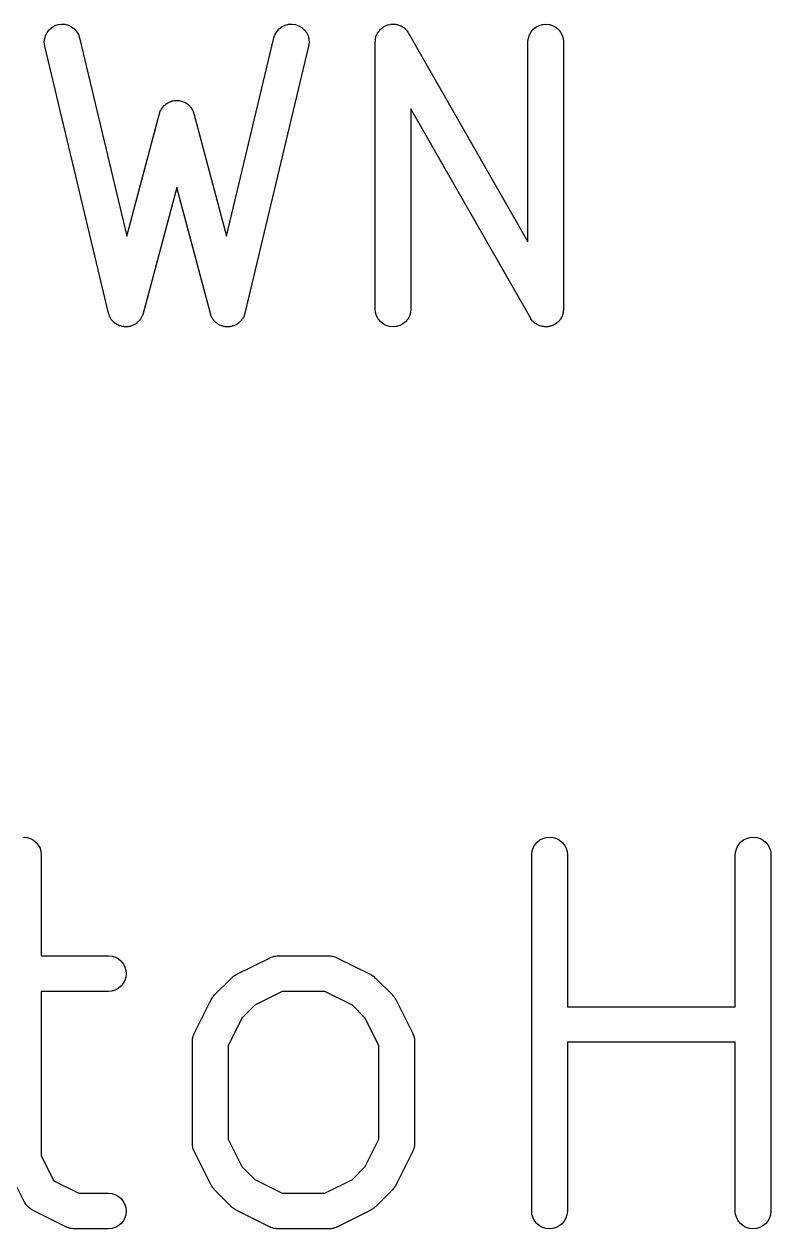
# Model space of a CAD drawing. Extents: x 78.1 to 166.4, y -98.1 to -63.5.
# Drawn here: x 111.37 to 115.56, y -98.08 to -91.32 of the extents above; entities that cross this region are included whole.
import ezdxf

# ---------------------------------------------------------------- set-up
doc = ezdxf.new("R2010")
doc.units = 0
doc.layers.add('BLACK', color=7, linetype='CONTINUOUS')

msp = doc.modelspace()

# ---------------------------------------------------------------- linework, layer by layer
at = {"layer": 'BLACK', "linetype": 'CONTINUOUS'}
for p, q in [((111.54, -91.3275), (111.559, -91.3212)), ((111.559, -91.3212), (111.578, -91.3187)), ((111.578, -91.3187), (111.597, -91.32)), ((111.597, -91.32), (111.616, -91.3251)), ((111.616, -91.3251), (111.634, -91.3337)), ((112.815, -91.333), (112.833, -91.3246)), ((112.833, -91.3246), (112.852, -91.3198)), ((112.852, -91.3198), (112.871, -91.3188)), ((112.871, -91.3188), (112.891, -91.3216)), ((112.891, -91.3216), (112.909, -91.328)), ((113.395, -91.3289), (113.401, -91.326)), ((113.401, -91.326), (113.404, -91.325)), ((113.404, -91.325), (113.407, -91.3236)), ((113.407, -91.3236), (113.413, -91.3222)), ((113.413, -91.3222), (113.42, -91.3204)), ((113.42, -91.3204), (113.423, -91.3201)), ((113.423, -91.3201), (113.426, -91.3194)), ((113.426, -91.3194), (113.433, -91.3193)), ((113.433, -91.3193), (113.439, -91.3187)), ((113.439, -91.3187), (113.442, -91.319)), ((113.442, -91.319), (113.446, -91.3189)), ((113.446, -91.3189), (113.452, -91.32)), ((113.452, -91.32), (113.458, -91.3207)), ((113.458, -91.3207), (113.462, -91.3217)), ((113.462, -91.3217), (113.465, -91.3223)), ((113.465, -91.3223), (113.471, -91.3246)), ((113.471, -91.3246), (113.477, -91.3265)), ((114.241, -91.335), (114.258, -91.326)), ((114.258, -91.326), (114.277, -91.3204)), ((114.277, -91.3204), (114.296, -91.3187)), ((114.296, -91.3187), (114.316, -91.3207)), ((114.316, -91.3207), (114.334, -91.3265)), ((111.483, -91.4016), (111.488, -91.3828)), ((111.488, -91.3828), (111.497, -91.3654)), ((111.497, -91.3654), (111.508, -91.35)), ((111.508, -91.35), (111.523, -91.3372)), ((111.523, -91.3372), (111.54, -91.3275)), ((111.634, -91.3337), (111.649, -91.3455)), ((111.649, -91.3455), (111.662, -91.3602)), ((111.662, -91.3602), (111.672, -91.3771)), ((111.672, -91.3771), (111.678, -91.3955)), ((112.77, -91.3942), (112.777, -91.3758)), ((112.777, -91.3758), (112.787, -91.3591)), ((112.787, -91.3591), (112.8, -91.3446)), ((112.8, -91.3446), (112.815, -91.333)), ((112.909, -91.328), (112.926, -91.338)), ((112.926, -91.338), (112.94, -91.351)), ((112.94, -91.351), (112.952, -91.3666)), ((112.952, -91.3666), (112.961, -91.3841)), ((112.961, -91.3841), (112.966, -91.403)), ((113.341, -91.3947), (113.342, -91.3914)), ((113.342, -91.3914), (113.344, -91.3854)), ((113.344, -91.3854), (113.346, -91.3793)), ((113.346, -91.3793), (113.348, -91.3763)), ((113.348, -91.3763), (113.349, -91.3732)), ((113.349, -91.3732), (113.353, -91.3678)), ((113.353, -91.3678), (113.356, -91.3622)), ((113.356, -91.3622), (113.358, -91.3596)), ((113.358, -91.3596), (113.36, -91.3568)), ((113.36, -91.3568), (113.364, -91.3521)), ((113.364, -91.3521), (113.368, -91.3472)), ((113.368, -91.3472), (113.371, -91.3451)), ((113.371, -91.3451), (113.373, -91.3427)), ((113.373, -91.3427), (113.379, -91.339)), ((113.379, -91.339), (113.384, -91.335)), ((113.384, -91.335), (113.387, -91.3334)), ((113.387, -91.3334), (113.389, -91.3315)), ((113.389, -91.3315), (113.395, -91.3289)), ((113.477, -91.3265), (113.48, -91.3281)), ((113.48, -91.3281), (113.483, -91.3293)), ((113.483, -91.3293), (113.489, -91.3327)), ((113.489, -91.3327), (113.494, -91.3358)), ((113.494, -91.3358), (113.497, -91.3379)), ((113.497, -91.3379), (113.5, -91.3397)), ((113.5, -91.3397), (113.504, -91.3441)), ((113.504, -91.3441), (113.509, -91.3482)), ((113.509, -91.3482), (113.511, -91.3508)), ((113.511, -91.3508), (113.514, -91.3531)), ((113.514, -91.3531), (113.518, -91.3584)), ((113.518, -91.3584), (113.522, -91.3633)), ((113.522, -91.3633), (113.523, -91.3663)), ((113.523, -91.3663), (113.525, -91.3691)), ((113.525, -91.3691), (114.195, -92.5421)), ((114.198, -91.3979), (114.204, -91.3793)), ((114.204, -91.3793), (114.213, -91.3622)), ((114.213, -91.3622), (114.225, -91.3472)), ((114.225, -91.3472), (114.241, -91.335)), ((114.334, -91.3265), (114.351, -91.3358)), ((114.351, -91.3358), (114.366, -91.3482)), ((114.366, -91.3482), (114.379, -91.3633)), ((114.379, -91.3633), (114.388, -91.3806)), ((114.388, -91.3806), (114.394, -91.3992)), ((111.481, -91.4211), (111.483, -91.4016)), ((111.484, -91.4405), (111.481, -91.4211)), ((111.484, -91.4418), (111.484, -91.4405)), ((111.841, -92.9418), (111.484, -91.4418)), ((111.678, -91.3955), (111.944, -92.51)), ((112.504, -92.51), (112.77, -91.3955)), ((112.964, -91.4418), (112.607, -92.9418)), ((112.77, -91.3955), (112.77, -91.3942)), ((112.967, -91.4225), (112.964, -91.4418)), ((112.966, -91.403), (112.967, -91.4225)), ((113.338, -91.4173), (113.339, -91.4139)), ((113.338, -91.4187), (113.338, -91.4173)), ((113.338, -92.9187), (113.338, -91.4187)), ((113.339, -91.4106), (113.34, -91.4043)), ((113.339, -91.4139), (113.339, -91.4106)), ((113.34, -91.3979), (113.341, -91.3947)), ((113.34, -91.4043), (113.34, -91.3979)), ((114.195, -91.4173), (114.198, -91.3979)), ((114.195, -91.4187), (114.195, -91.4173)), ((114.195, -92.5421), (114.195, -91.4187)), ((114.394, -91.3992), (114.395, -91.4187)), ((114.395, -91.4187), (114.395, -92.9187)), ((112.135, -91.8019), (112.137, -91.7992)), ((112.137, -91.7992), (112.138, -91.7962)), ((112.138, -91.7962), (112.142, -91.791)), ((112.142, -91.791), (112.145, -91.7855)), ((112.145, -91.7855), (112.148, -91.7831)), ((112.148, -91.7831), (112.15, -91.7805)), ((112.15, -91.7805), (112.154, -91.7761)), ((112.154, -91.7761), (112.159, -91.7714)), ((112.159, -91.7714), (112.162, -91.7695)), ((112.162, -91.7695), (112.164, -91.7673)), ((112.164, -91.7673), (112.169, -91.7639)), ((112.169, -91.7639), (112.175, -91.7602)), ((112.175, -91.7602), (112.178, -91.7589)), ((112.178, -91.7589), (112.181, -91.7572)), ((112.181, -91.7572), (112.187, -91.7549)), ((112.187, -91.7549), (112.193, -91.7523)), ((112.193, -91.7523), (112.196, -91.7516)), ((112.196, -91.7516), (112.199, -91.7504)), ((112.199, -91.7504), (112.205, -91.7494)), ((112.205, -91.7494), (112.212, -91.748)), ((112.212, -91.748), (112.215, -91.7479)), ((112.215, -91.7479), (112.218, -91.7474)), ((112.218, -91.7474), (112.225, -91.7477)), ((112.225, -91.7477), (112.231, -91.7475)), ((112.231, -91.7475), (112.234, -91.7481)), ((112.234, -91.7481), (112.238, -91.7482)), ((112.238, -91.7482), (112.244, -91.7497)), ((112.244, -91.7497), (112.25, -91.7508)), ((112.25, -91.7508), (112.253, -91.752)), ((112.253, -91.752), (112.257, -91.7527)), ((112.257, -91.7527), (112.263, -91.7554)), ((112.263, -91.7554), (112.269, -91.7578)), ((112.269, -91.7578), (112.271, -91.7595)), ((112.271, -91.7595), (112.274, -91.7609)), ((112.274, -91.7609), (112.28, -91.7647)), ((112.28, -91.7647), (112.285, -91.7682)), ((112.285, -91.7682), (112.288, -91.7704)), ((112.288, -91.7704), (112.29, -91.7723)), ((112.29, -91.7723), (112.295, -91.7771)), ((112.295, -91.7771), (112.299, -91.7815)), ((112.299, -91.7815), (112.301, -91.7842)), ((112.301, -91.7842), (112.304, -91.7866)), ((112.304, -91.7866), (112.307, -91.7921)), ((112.307, -91.7921), (112.311, -91.7974)), ((112.311, -91.7974), (112.312, -91.8004)), ((114.209, -92.9683), (113.538, -91.7952)), ((113.538, -91.7952), (113.538, -92.9187)), ((111.944, -92.51), (112.127, -91.8215)), ((112.127, -91.8215), (112.128, -91.8201)), ((112.128, -91.8201), (112.129, -91.8171)), ((112.129, -91.8171), (112.13, -91.8139)), ((112.13, -91.8139), (112.132, -91.808)), ((112.132, -91.808), (112.135, -91.8019)), ((112.312, -91.8004), (112.314, -91.8032)), ((112.314, -91.8032), (112.316, -91.8093)), ((112.316, -91.8093), (112.319, -91.8152)), ((112.319, -91.8152), (112.319, -91.8184)), ((112.319, -91.8184), (112.321, -91.8215)), ((112.321, -91.8215), (112.504, -92.51)), ((112.224, -92.2353), (112.035, -92.9444)), ((112.413, -92.9444), (112.224, -92.2353)), ((111.843, -92.9462), (111.841, -92.9418)), ((111.844, -92.9507), (111.843, -92.9462)), ((112.035, -92.9458), (112.033, -92.9501)), ((112.035, -92.9444), (112.035, -92.9458)), ((112.415, -92.9487), (112.413, -92.9444)), ((112.416, -92.9532), (112.415, -92.9487)), ((112.605, -92.9475), (112.604, -92.952)), ((112.607, -92.9432), (112.605, -92.9475)), ((112.607, -92.9418), (112.607, -92.9432)), ((113.34, -92.9381), (113.338, -92.9187)), ((113.346, -92.9568), (113.34, -92.9381)), ((113.536, -92.9395), (113.53, -92.9581)), ((113.538, -92.9201), (113.536, -92.9395)), ((113.538, -92.9187), (113.538, -92.9201)), ((114.392, -92.946), (114.389, -92.9519)), ((114.393, -92.9395), (114.392, -92.9427)), ((114.392, -92.9427), (114.392, -92.946)), ((114.394, -92.9331), (114.393, -92.9395)), ((114.395, -92.9268), (114.394, -92.9331)), ((114.395, -92.9187), (114.395, -92.9201)), ((114.395, -92.9201), (114.395, -92.9234)), ((114.395, -92.9234), (114.395, -92.9268)), ((111.846, -92.9554), (111.844, -92.9507)), ((111.847, -92.9603), (111.846, -92.9554)), ((111.85, -92.9643), (111.847, -92.9603)), ((111.852, -92.9685), (111.85, -92.9643)), ((111.855, -92.9727), (111.852, -92.9685)), ((111.857, -92.9772), (111.855, -92.9727)), ((111.86, -92.9806), (111.857, -92.9772)), ((111.863, -92.9844), (111.86, -92.9806)), ((111.867, -92.9879), (111.863, -92.9844)), ((111.87, -92.9918), (111.867, -92.9879)), ((111.874, -92.9946), (111.87, -92.9918)), ((111.877, -92.9978), (111.874, -92.9946)), ((111.881, -93.0005), (111.877, -92.9978)), ((111.886, -93.0037), (111.881, -93.0005)), ((111.89, -93.0057), (111.886, -93.0037)), ((111.894, -93.0081), (111.89, -93.0057)), ((111.898, -93.01), (111.894, -93.0081)), ((111.903, -93.0123), (111.898, -93.01)), ((111.908, -93.0135), (111.903, -93.0123)), ((111.912, -93.0151), (111.908, -93.0135)), ((111.917, -93.016), (111.912, -93.0151)), ((111.922, -93.0173), (111.917, -93.016)), ((111.927, -93.0176), (111.922, -93.0173)), ((111.956, -93.0168), (111.951, -93.0179)), ((111.961, -93.0161), (111.956, -93.0168)), ((111.965, -93.0146), (111.961, -93.0161)), ((111.97, -93.0136), (111.965, -93.0146)), ((111.974, -93.0115), (111.97, -93.0136)), ((111.979, -93.0099), (111.974, -93.0115)), ((111.983, -93.0076), (111.979, -93.0099)), ((111.987, -93.0057), (111.983, -93.0076)), ((111.992, -93.0028), (111.987, -93.0057)), ((111.996, -93.0002), (111.992, -93.0028)), ((112, -92.9972), (111.996, -93.0002)), ((112.003, -92.9945), (112, -92.9972)), ((112.007, -92.9908), (112.003, -92.9945)), ((112.011, -92.9874), (112.007, -92.9908)), ((112.014, -92.9838), (112.011, -92.9874)), ((112.017, -92.9804), (112.014, -92.9838)), ((112.02, -92.9761), (112.017, -92.9804)), ((112.023, -92.972), (112.02, -92.9761)), ((112.025, -92.9679), (112.023, -92.972)), ((112.027, -92.964), (112.025, -92.9679)), ((112.029, -92.9591), (112.027, -92.964)), ((112.032, -92.9545), (112.029, -92.9591)), ((112.033, -92.9501), (112.032, -92.9545)), ((112.418, -92.9579), (112.416, -92.9532)), ((112.42, -92.9627), (112.418, -92.9579)), ((112.422, -92.9666), (112.42, -92.9627)), ((112.424, -92.9708), (112.422, -92.9666)), ((112.427, -92.9749), (112.424, -92.9708)), ((112.43, -92.9793), (112.427, -92.9749)), ((112.433, -92.9827), (112.43, -92.9793)), ((112.436, -92.9864), (112.433, -92.9827)), ((112.44, -92.9898), (112.436, -92.9864)), ((112.443, -92.9936), (112.44, -92.9898)), ((112.447, -92.9963), (112.443, -92.9936)), ((112.451, -92.9994), (112.447, -92.9963)), ((112.455, -93.002), (112.451, -92.9994)), ((112.459, -93.005), (112.455, -93.002)), ((112.463, -93.007), (112.459, -93.005)), ((112.467, -93.0093), (112.463, -93.007)), ((112.472, -93.011), (112.467, -93.0093)), ((112.477, -93.0132), (112.472, -93.011)), ((112.482, -93.0143), (112.477, -93.0132)), ((112.486, -93.0158), (112.482, -93.0143)), ((112.491, -93.0165), (112.486, -93.0158)), ((112.496, -93.0177), (112.491, -93.0165)), ((112.53, -93.0163), (112.525, -93.0175)), ((112.535, -93.0155), (112.53, -93.0163)), ((112.539, -93.0139), (112.535, -93.0155)), ((112.544, -93.0128), (112.539, -93.0139)), ((112.548, -93.0105), (112.544, -93.0128)), ((112.553, -93.0088), (112.548, -93.0105)), ((112.557, -93.0064), (112.553, -93.0088)), ((112.561, -93.0044), (112.557, -93.0064)), ((112.565, -93.0013), (112.561, -93.0044)), ((112.57, -92.9986), (112.565, -93.0013)), ((112.573, -92.9955), (112.57, -92.9986)), ((112.577, -92.9927), (112.573, -92.9955)), ((112.58, -92.9889), (112.577, -92.9927)), ((112.584, -92.9854), (112.58, -92.9889)), ((112.587, -92.9817), (112.584, -92.9854)), ((112.59, -92.9783), (112.587, -92.9817)), ((112.593, -92.9738), (112.59, -92.9783)), ((112.596, -92.9697), (112.593, -92.9738)), ((112.598, -92.9655), (112.596, -92.9697)), ((112.6, -92.9616), (112.598, -92.9655)), ((112.602, -92.9567), (112.6, -92.9616)), ((112.604, -92.952), (112.602, -92.9567)), ((113.355, -92.974), (113.346, -92.9568)), ((113.367, -92.9891), (113.355, -92.974)), ((113.382, -93.0016), (113.367, -92.9891)), ((113.4, -93.0109), (113.382, -93.0016)), ((113.418, -93.0166), (113.4, -93.0109)), ((113.438, -93.0187), (113.418, -93.0166)), ((113.457, -93.0169), (113.438, -93.0187)), ((113.476, -93.0114), (113.457, -93.0169)), ((113.493, -93.0023), (113.476, -93.0114)), ((113.508, -92.9901), (113.493, -93.0023)), ((113.521, -92.9752), (113.508, -92.9901)), ((113.53, -92.9581), (113.521, -92.9752)), ((114.211, -92.971), (114.209, -92.9683)), ((114.212, -92.974), (114.211, -92.971)), ((114.216, -92.979), (114.212, -92.974)), ((114.22, -92.9842), (114.216, -92.979)), ((114.222, -92.9865), (114.22, -92.9842)), ((114.224, -92.9891), (114.222, -92.9865)), ((114.229, -92.9932), (114.224, -92.9891)), ((114.234, -92.9976), (114.229, -92.9932)), ((114.237, -92.9994), (114.234, -92.9976)), ((114.24, -93.0016), (114.237, -92.9994)), ((114.245, -93.0046), (114.24, -93.0016)), ((114.251, -93.008), (114.245, -93.0046)), ((114.254, -93.0093), (114.251, -93.008)), ((114.257, -93.0109), (114.254, -93.0093)), ((114.263, -93.0128), (114.257, -93.0109)), ((114.269, -93.0151), (114.263, -93.0128)), ((114.272, -93.0156), (114.269, -93.0151)), ((114.275, -93.0166), (114.272, -93.0156)), ((114.282, -93.0173), (114.275, -93.0166)), ((114.288, -93.0184), (114.282, -93.0173)), ((114.311, -93.0172), (114.308, -93.0179)), ((114.314, -93.0169), (114.311, -93.0172)), ((114.32, -93.0151), (114.314, -93.0169)), ((114.327, -93.0137), (114.32, -93.0151)), ((114.33, -93.0123), (114.327, -93.0137)), ((114.333, -93.0114), (114.33, -93.0123)), ((114.339, -93.0084), (114.333, -93.0114)), ((114.344, -93.0058), (114.339, -93.0084)), ((114.347, -93.0039), (114.344, -93.0058)), ((114.35, -93.0023), (114.347, -93.0039)), ((114.355, -92.9983), (114.35, -93.0023)), ((114.36, -92.9947), (114.355, -92.9983)), ((114.363, -92.9922), (114.36, -92.9947)), ((114.365, -92.9901), (114.363, -92.9922)), ((114.37, -92.9852), (114.365, -92.9901)), ((114.374, -92.9806), (114.37, -92.9852)), ((114.376, -92.9778), (114.374, -92.9806)), ((114.378, -92.9752), (114.376, -92.9778)), ((114.381, -92.9696), (114.378, -92.9752)), ((114.384, -92.9642), (114.381, -92.9696)), ((114.386, -92.961), (114.384, -92.9642)), ((114.387, -92.9581), (114.386, -92.961)), ((114.389, -92.9519), (114.387, -92.9581)), ((111.931, -93.0184), (111.927, -93.0176)), ((111.936, -93.0183), (111.931, -93.0184)), ((111.941, -93.0186), (111.936, -93.0183)), ((111.946, -93.018), (111.941, -93.0186)), ((111.951, -93.0179), (111.946, -93.018)), ((112.501, -93.0179), (112.496, -93.0177)), ((112.505, -93.0186), (112.501, -93.0179)), ((112.51, -93.0183), (112.505, -93.0186)), ((112.516, -93.0185), (112.51, -93.0183)), ((112.52, -93.0178), (112.516, -93.0185)), ((112.525, -93.0175), (112.52, -93.0178)), ((114.291, -93.0183), (114.288, -93.0184)), ((114.295, -93.0187), (114.291, -93.0183)), ((114.301, -93.0181), (114.295, -93.0187)), ((114.308, -93.0179), (114.301, -93.0181)), ((111.365, -95.8836), (111.384, -95.8856)), ((111.384, -95.8856), (111.403, -95.8914)), ((111.403, -95.8914), (111.42, -95.9007)), ((111.42, -95.9007), (111.435, -95.9131)), ((111.435, -95.9131), (111.447, -95.9282)), ((114.234, -95.9271), (114.247, -95.9121)), ((114.247, -95.9121), (114.262, -95.8999)), ((114.262, -95.8999), (114.279, -95.8908)), ((114.279, -95.8908), (114.298, -95.8853)), ((114.298, -95.8853), (114.317, -95.8836)), ((114.317, -95.8836), (114.337, -95.8856)), ((114.337, -95.8856), (114.355, -95.8914)), ((114.355, -95.8914), (114.372, -95.9007)), ((114.372, -95.9007), (114.388, -95.9131)), ((114.388, -95.9131), (114.4, -95.9282)), ((115.377, -95.9271), (115.389, -95.9121)), ((115.389, -95.9121), (115.405, -95.8999)), ((115.405, -95.8999), (115.422, -95.8908)), ((115.422, -95.8908), (115.441, -95.8853)), ((115.441, -95.8853), (115.46, -95.8836)), ((115.46, -95.8836), (115.48, -95.8856)), ((115.48, -95.8856), (115.498, -95.8914)), ((115.498, -95.8914), (115.515, -95.9007)), ((115.515, -95.9007), (115.53, -95.9131)), ((115.53, -95.9131), (115.543, -95.9282)), ((111.447, -95.9282), (111.457, -95.9455)), ((111.457, -95.9455), (111.462, -95.9641)), ((111.462, -95.9641), (111.464, -95.9836)), ((111.464, -95.9836), (111.464, -96.5502)), ((114.217, -95.9822), (114.219, -95.9628)), ((114.217, -95.9836), (114.217, -95.9822)), ((114.217, -97.9836), (114.217, -95.9836)), ((114.219, -95.9628), (114.225, -95.9442)), ((114.225, -95.9442), (114.234, -95.9271)), ((114.4, -95.9282), (114.409, -95.9455)), ((114.409, -95.9455), (114.415, -95.9641)), ((114.415, -95.9641), (114.417, -95.9836)), ((114.417, -95.9836), (114.417, -96.8359)), ((115.359, -95.9822), (115.362, -95.9628)), ((115.359, -95.9836), (115.359, -95.9822)), ((115.359, -96.8359), (115.359, -95.9836)), ((115.362, -95.9628), (115.368, -95.9442)), ((115.368, -95.9442), (115.377, -95.9271)), ((115.543, -95.9282), (115.552, -95.9455)), ((115.552, -95.9455), (115.558, -95.9641)), ((115.558, -95.9641), (115.559, -95.9836)), ((115.559, -95.9836), (115.559, -97.9836)), ((111.464, -96.5502), (111.84, -96.5502)), ((111.84, -96.5502), (111.842, -96.5502)), ((111.842, -96.5502), (111.861, -96.5524)), ((111.861, -96.5524), (111.88, -96.5583)), ((111.88, -96.5583), (111.897, -96.5677)), ((111.897, -96.5677), (111.912, -96.5803)), ((111.912, -96.5803), (111.924, -96.5955)), ((111.924, -96.5955), (111.933, -96.6128)), ((112.558, -96.656), (112.748, -96.5608)), ((112.748, -96.5608), (112.749, -96.5602)), ((112.749, -96.5602), (112.752, -96.5592)), ((112.752, -96.5592), (112.755, -96.5578)), ((112.755, -96.5578), (112.761, -96.5558)), ((112.761, -96.5558), (112.768, -96.5534)), ((112.768, -96.5534), (112.771, -96.553)), ((112.771, -96.553), (112.773, -96.5521)), ((112.773, -96.5521), (112.78, -96.5515)), ((112.78, -96.5515), (112.787, -96.5504)), ((112.787, -96.5504), (112.79, -96.5505)), ((112.79, -96.5505), (112.793, -96.5502)), ((112.793, -96.5502), (113.078, -96.5502)), ((113.078, -96.5502), (113.08, -96.5502)), ((113.08, -96.5502), (113.083, -96.5506)), ((113.083, -96.5506), (113.086, -96.5505)), ((113.086, -96.5505), (113.092, -96.5517)), ((113.092, -96.5517), (113.099, -96.5524)), ((113.099, -96.5524), (113.102, -96.5533)), ((113.102, -96.5533), (113.105, -96.5538)), ((113.105, -96.5538), (113.111, -96.5562)), ((113.111, -96.5562), (113.118, -96.5583)), ((113.118, -96.5583), (113.12, -96.5597)), ((113.12, -96.5597), (113.123, -96.5608)), ((113.123, -96.5608), (113.314, -96.656)), ((111.933, -96.6128), (111.939, -96.6315)), ((111.938, -96.6703), (111.933, -96.689)), ((111.94, -96.6509), (111.938, -96.6703)), ((111.939, -96.6315), (111.94, -96.6509)), ((112.533, -96.6738), (112.537, -96.6703)), ((112.537, -96.6703), (112.541, -96.6664)), ((112.541, -96.6664), (112.545, -96.6642)), ((112.545, -96.6642), (112.548, -96.6616)), ((112.548, -96.6616), (112.553, -96.659)), ((112.553, -96.659), (112.558, -96.656)), ((113.314, -96.656), (113.315, -96.6567)), ((113.315, -96.6567), (113.32, -96.6597)), ((113.32, -96.6597), (113.325, -96.6624)), ((113.325, -96.6624), (113.328, -96.665)), ((113.328, -96.665), (113.331, -96.6673)), ((113.331, -96.6673), (113.335, -96.6712)), ((111.896, -96.7335), (111.878, -96.7427)), ((111.911, -96.7212), (111.896, -96.7335)), ((111.923, -96.7061), (111.911, -96.7212)), ((111.933, -96.689), (111.923, -96.7061)), ((112.436, -96.77), (112.532, -96.6748)), ((112.532, -96.6748), (112.533, -96.6738)), ((113.335, -96.6712), (113.34, -96.6748)), ((113.34, -96.6748), (113.435, -96.77)), ((111.84, -96.7502), (111.464, -96.7502)), ((111.464, -96.7502), (111.464, -97.6742)), ((111.86, -96.7483), (111.84, -96.7502)), ((111.878, -96.7427), (111.86, -96.7483)), ((112.322, -96.9865), (112.418, -96.796)), ((112.418, -96.7947), (112.421, -96.79)), ((112.418, -96.796), (112.418, -96.7947)), ((112.421, -96.79), (112.424, -96.7851)), ((112.424, -96.7851), (112.427, -96.7819)), ((112.427, -96.7819), (112.429, -96.7784)), ((112.429, -96.7784), (112.433, -96.7743)), ((112.433, -96.7743), (112.436, -96.77)), ((112.816, -96.7502), (112.662, -96.8277)), ((113.055, -96.7502), (112.816, -96.7502)), ((113.21, -96.8277), (113.055, -96.7502)), ((113.435, -96.77), (113.436, -96.771)), ((113.436, -96.771), (113.439, -96.7754)), ((113.439, -96.7754), (113.443, -96.7795)), ((113.443, -96.7795), (113.445, -96.783)), ((113.445, -96.783), (113.448, -96.7862)), ((113.448, -96.7862), (113.451, -96.7912)), ((113.451, -96.7912), (113.454, -96.796)), ((113.454, -96.796), (113.549, -96.9865)), ((112.662, -96.8277), (112.589, -96.8999)), ((113.282, -96.8999), (113.21, -96.8277)), ((114.417, -96.8359), (115.359, -96.8359)), ((112.589, -96.8999), (112.512, -97.0548)), ((113.359, -97.0548), (113.282, -96.8999)), ((112.314, -97.0104), (112.315, -97.0076)), ((112.315, -97.0047), (112.318, -96.9983)), ((112.315, -97.0076), (112.315, -97.0047)), ((112.318, -96.9983), (112.32, -96.9918)), ((112.32, -96.9918), (112.321, -96.9892)), ((112.321, -96.9892), (112.322, -96.9865)), ((113.549, -96.9865), (113.549, -96.9877)), ((113.549, -96.9877), (113.55, -96.9905)), ((113.55, -96.9905), (113.552, -96.9931)), ((113.552, -96.9931), (113.554, -96.9996)), ((113.554, -96.9996), (113.556, -97.006)), ((113.556, -97.006), (113.557, -97.0089)), ((112.312, -97.0239), (112.313, -97.0172)), ((112.312, -97.0269), (112.312, -97.0239)), ((112.312, -97.0298), (112.312, -97.0269)), ((112.312, -97.0312), (112.312, -97.0298)), ((112.312, -97.6026), (112.312, -97.0312)), ((112.313, -97.0172), (112.314, -97.0104)), ((112.512, -97.0548), (112.512, -97.579)), ((113.359, -97.579), (113.359, -97.0548)), ((113.557, -97.0089), (113.558, -97.0118)), ((113.558, -97.0118), (113.558, -97.0186)), ((113.558, -97.0186), (113.559, -97.0253)), ((113.559, -97.0253), (113.559, -97.0283)), ((113.559, -97.0283), (113.559, -97.0312)), ((113.559, -97.0312), (113.559, -97.6026)), ((115.359, -97.0359), (114.417, -97.0359)), ((114.417, -97.0359), (114.417, -97.9836)), ((115.359, -97.9836), (115.359, -97.0359)), ((112.312, -97.6055), (112.312, -97.6026)), ((112.312, -97.6085), (112.312, -97.6055)), ((112.313, -97.6152), (112.312, -97.6085)), ((112.314, -97.622), (112.313, -97.6152)), ((112.512, -97.579), (112.589, -97.7338)), ((113.282, -97.7338), (113.359, -97.579)), ((113.558, -97.6166), (113.557, -97.6234)), ((113.559, -97.6099), (113.558, -97.6166)), ((113.559, -97.6026), (113.559, -97.604)), ((113.559, -97.604), (113.559, -97.6069)), ((113.559, -97.6069), (113.559, -97.6099)), ((111.464, -97.6742), (111.534, -97.8138)), ((112.315, -97.6249), (112.314, -97.622)), ((112.315, -97.6278), (112.315, -97.6249)), ((112.317, -97.6342), (112.315, -97.6278)), ((112.319, -97.6407), (112.317, -97.6342)), ((112.321, -97.6433), (112.319, -97.6407)), ((112.322, -97.6461), (112.321, -97.6433)), ((112.322, -97.6473), (112.322, -97.6461)), ((112.418, -97.8378), (112.322, -97.6473)), ((113.549, -97.6473), (113.454, -97.8378)), ((113.55, -97.6446), (113.549, -97.6473)), ((113.551, -97.642), (113.55, -97.6446)), ((113.553, -97.6355), (113.551, -97.642)), ((113.556, -97.6291), (113.553, -97.6355)), ((113.557, -97.6234), (113.556, -97.6262)), ((113.556, -97.6262), (113.556, -97.6291)), ((111.37, -97.933), (111.275, -97.7426)), ((112.589, -97.7338), (112.662, -97.8061)), ((113.21, -97.8061), (113.282, -97.7338)), ((111.534, -97.8138), (111.674, -97.8836)), ((112.662, -97.8061), (112.816, -97.8836)), ((113.055, -97.8836), (113.21, -97.8061)), ((111.674, -97.8836), (111.84, -97.8836)), ((111.84, -97.8836), (111.842, -97.8836)), ((111.842, -97.8836), (111.861, -97.8857)), ((111.861, -97.8857), (111.88, -97.8916)), ((112.421, -97.8426), (112.418, -97.8378)), ((112.423, -97.8475), (112.421, -97.8426)), ((112.426, -97.8508), (112.423, -97.8475)), ((112.428, -97.8543), (112.426, -97.8508)), ((112.432, -97.8584), (112.428, -97.8543)), ((112.435, -97.8628), (112.432, -97.8584)), ((112.436, -97.8638), (112.435, -97.8628)), ((112.532, -97.959), (112.436, -97.8638)), ((112.816, -97.8836), (113.055, -97.8836)), ((113.435, -97.8638), (113.34, -97.959)), ((113.438, -97.8594), (113.435, -97.8638)), ((113.442, -97.8554), (113.438, -97.8594)), ((113.445, -97.8519), (113.442, -97.8554)), ((113.447, -97.8487), (113.445, -97.8519)), ((113.45, -97.8438), (113.447, -97.8487)), ((113.453, -97.8391), (113.45, -97.8438)), ((113.454, -97.8378), (113.453, -97.8391)), ((111.371, -97.9349), (111.37, -97.933)), ((111.372, -97.9369), (111.371, -97.9349)), ((111.376, -97.9431), (111.372, -97.9369)), ((111.38, -97.9496), (111.376, -97.9431)), ((111.382, -97.9511), (111.38, -97.9496)), ((111.383, -97.9529), (111.382, -97.9511)), ((111.389, -97.9582), (111.383, -97.9529)), ((111.88, -97.8916), (111.897, -97.901)), ((111.897, -97.901), (111.912, -97.9136)), ((111.912, -97.9136), (111.924, -97.9288)), ((111.924, -97.9288), (111.933, -97.9461)), ((111.933, -97.9461), (111.939, -97.9648)), ((111.394, -97.9638), (111.389, -97.9582)), ((111.396, -97.965), (111.394, -97.9638)), ((111.397, -97.9665), (111.396, -97.965)), ((111.403, -97.9707), (111.397, -97.9665)), ((111.41, -97.9751), (111.403, -97.9707)), ((111.412, -97.976), (111.41, -97.9751)), ((111.413, -97.9771), (111.412, -97.976)), ((111.415, -97.9778), (111.413, -97.9771)), ((111.605, -98.073), (111.415, -97.9778)), ((111.933, -98.0223), (111.923, -98.0395)), ((111.938, -98.0037), (111.933, -98.0223)), ((111.94, -97.9843), (111.938, -98.0037)), ((111.939, -97.9648), (111.94, -97.9843)), ((112.536, -97.9626), (112.532, -97.959)), ((112.54, -97.9665), (112.536, -97.9626)), ((112.543, -97.9688), (112.54, -97.9665)), ((112.547, -97.9714), (112.543, -97.9688)), ((112.552, -97.9741), (112.547, -97.9714)), ((112.556, -97.9771), (112.552, -97.9741)), ((112.558, -97.9778), (112.556, -97.9771)), ((112.748, -98.073), (112.558, -97.9778)), ((113.314, -97.9778), (113.123, -98.073)), ((113.318, -97.9748), (113.314, -97.9778)), ((113.323, -97.9722), (113.318, -97.9748)), ((113.327, -97.9696), (113.323, -97.9722)), ((113.33, -97.9674), (113.327, -97.9696)), ((113.334, -97.9635), (113.33, -97.9674)), ((113.339, -97.96), (113.334, -97.9635)), ((113.34, -97.959), (113.339, -97.96)), ((114.218, -98.003), (114.217, -97.9836)), ((114.224, -98.0217), (114.218, -98.003)), ((114.233, -98.0389), (114.224, -98.0217)), ((114.408, -98.023), (114.399, -98.0401)), ((114.414, -98.0044), (114.408, -98.023)), ((114.417, -97.985), (114.414, -98.0044)), ((114.417, -97.9836), (114.417, -97.985)), ((115.361, -98.003), (115.359, -97.9836)), ((115.367, -98.0217), (115.361, -98.003)), ((115.376, -98.0389), (115.367, -98.0217)), ((115.551, -98.023), (115.542, -98.0401)), ((115.557, -98.0044), (115.551, -98.023)), ((115.559, -97.985), (115.557, -98.0044)), ((115.559, -97.9836), (115.559, -97.985)), ((111.608, -98.0741), (111.605, -98.073)), ((111.611, -98.0755), (111.608, -98.0741)), ((111.617, -98.0775), (111.611, -98.0755)), ((111.623, -98.08), (111.617, -98.0775)), ((111.626, -98.0805), (111.623, -98.08)), ((111.629, -98.0814), (111.626, -98.0805)), ((111.636, -98.0821), (111.629, -98.0814)), ((111.643, -98.0833), (111.636, -98.0821)), ((111.646, -98.0832), (111.643, -98.0833)), ((111.649, -98.0836), (111.646, -98.0832)), ((111.65, -98.0836), (111.649, -98.0836)), ((111.84, -98.0836), (111.65, -98.0836)), ((111.86, -98.0817), (111.84, -98.0836)), ((111.878, -98.076), (111.86, -98.0817)), ((111.896, -98.0669), (111.878, -98.076)), ((111.911, -98.0545), (111.896, -98.0669)), ((111.923, -98.0395), (111.911, -98.0545)), ((112.751, -98.0741), (112.748, -98.073)), ((112.753, -98.0755), (112.751, -98.0741)), ((112.76, -98.0775), (112.753, -98.0755)), ((112.766, -98.08), (112.76, -98.0775)), ((112.769, -98.0805), (112.766, -98.08)), ((112.772, -98.0814), (112.769, -98.0805)), ((112.779, -98.0821), (112.772, -98.0814)), ((112.785, -98.0833), (112.779, -98.0821)), ((112.788, -98.0832), (112.785, -98.0833)), ((112.791, -98.0836), (112.788, -98.0832)), ((112.793, -98.0836), (112.791, -98.0836)), ((113.078, -98.0836), (112.793, -98.0836)), ((113.081, -98.0833), (113.078, -98.0836)), ((113.084, -98.0834), (113.081, -98.0833)), ((113.091, -98.0823), (113.084, -98.0834)), ((113.098, -98.0817), (113.091, -98.0823)), ((113.101, -98.0808), (113.098, -98.0817)), ((113.104, -98.0803), (113.101, -98.0808)), ((113.11, -98.078), (113.104, -98.0803)), ((113.117, -98.076), (113.11, -98.078)), ((113.119, -98.0746), (113.117, -98.076)), ((113.122, -98.0736), (113.119, -98.0746)), ((113.123, -98.073), (113.122, -98.0736)), ((114.246, -98.054), (114.233, -98.0389)), ((114.261, -98.0665), (114.246, -98.054)), ((114.278, -98.0757), (114.261, -98.0665)), ((114.296, -98.0815), (114.278, -98.0757)), ((114.316, -98.0836), (114.296, -98.0815)), ((114.335, -98.0818), (114.316, -98.0836)), ((114.354, -98.0763), (114.335, -98.0818)), ((114.371, -98.0672), (114.354, -98.0763)), ((114.387, -98.055), (114.371, -98.0672)), ((114.399, -98.0401), (114.387, -98.055)), ((115.388, -98.054), (115.376, -98.0389)), ((115.404, -98.0665), (115.388, -98.054)), ((115.421, -98.0757), (115.404, -98.0665)), ((115.439, -98.0815), (115.421, -98.0757)), ((115.459, -98.0836), (115.439, -98.0815)), ((115.478, -98.0818), (115.459, -98.0836)), ((115.497, -98.0763), (115.478, -98.0818)), ((115.514, -98.0672), (115.497, -98.0763)), ((115.529, -98.055), (115.514, -98.0672)), ((115.542, -98.0401), (115.529, -98.055))]:
    msp.add_line(p, q, dxfattribs=at)

doc.saveas('drawing.dxf')
